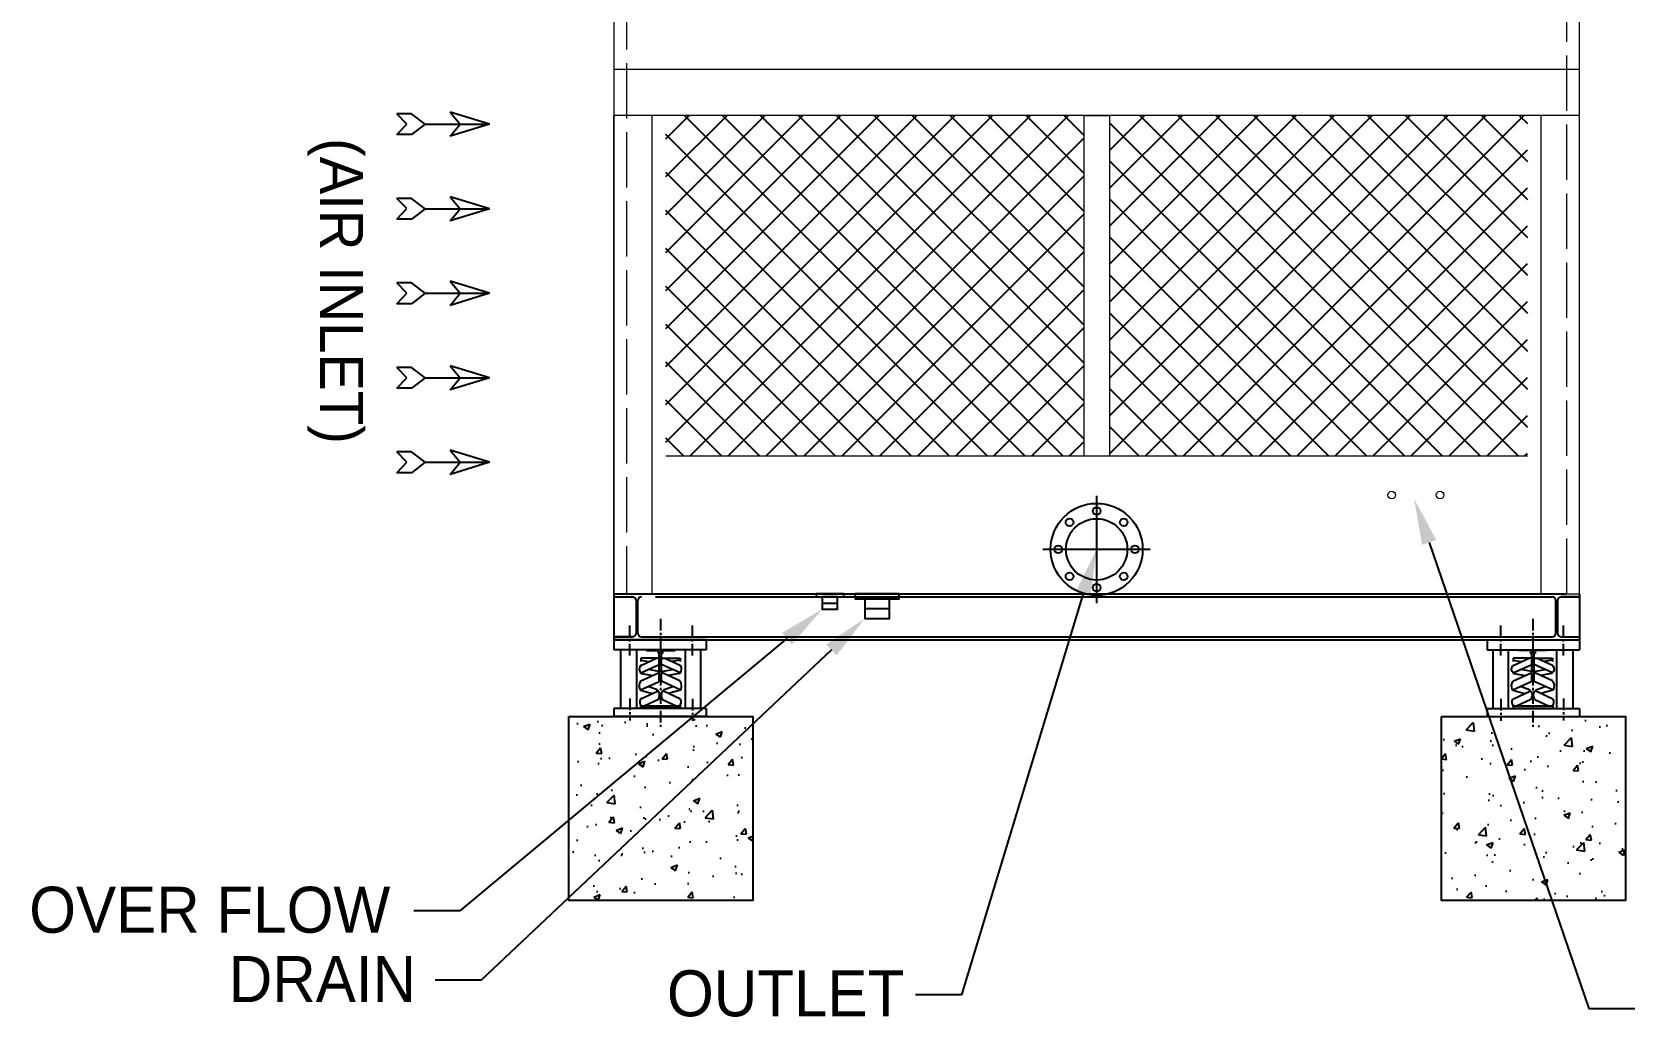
# Model space of a CAD drawing. Header units: millimetres. Extents: x 123437 to 162203, y 20795 to 41590.
# Drawn here: x 145846 to 151074, y 25291 to 28502 of the extents above; entities that cross this region are included whole.
import ezdxf
from ezdxf import colors
from ezdxf.entities.mleader import LeaderData, LeaderLine
from ezdxf.enums import TextEntityAlignment as Align
from ezdxf.math import Vec2, Vec3

# ---------------------------------------------------------------- set-up
doc = ezdxf.new("R2010")
doc.units = ezdxf.units.MM
doc.header["$LTSCALE"] = 30
doc.header["$MEASUREMENT"] = 0
doc.linetypes.add('CENTER', pattern=[2, 1.25, -0.25, 0.25, -0.25])
doc.linetypes.add('DASHED', pattern=[15, 12, -3])
doc.layers.get('0').update_dxf_attribs({"linetype": 'CONTINUOUS'})
for name, color, linetype in [('4', 2, 'CONTINUOUS'), ('center', 1, 'CENTER'), ('L1_', 7, 'CONTINUOUS'), ('냉각탑_dim', 1, 'CONTINUOUS'), ('냉각탑_text', 3, 'CONTINUOUS'), ('냉각탑_기초', 23, 'CONTINUOUS'), ('냉각탑_찬넬방진', 1, 'CONTINUOUS')]:
    doc.layers.add(name, color=color, linetype=linetype)
doc.styles.get("Standard").update_dxf_attribs({"font": ''})
doc.styles.add('돋움', font='')
doc.styles.get('Standard').set_extended_font_data('Dotum')
doc.styles.get('돋움').set_extended_font_data('Dotum')

# ---------------------------------------------------------------- blocks, each defined once
blk = doc.blocks.new('화살표 IN OUT')
at = {"layer": '냉각탑_dim'}
for p, q in [((-322.7, 43), (-383.9, 43)), ((-343.1, 0.5), (-383.9, 43)), ((-383.9, -43), (-343.1, 0.5)), ((-266.4, 0), (-322.7, 43)), ((-266.4, 0), (-322.7, -43)), ((-266.4, 0), (0, 0)), ((-163.5, 50), (-121.5, 0)), ((0, 0), (-163.5, 50)), ((-163.5, -50), (-121.5, 0)), ((0, 0), (-163.5, -50)), ((-322.7, -43), (-383.9, -43))]:
    blk.add_line(p, q, dxfattribs=at)
blk = doc.blocks.new('fsadvwefvwefv')
at = {"layer": '4', "color": 3, "linetype": 'CENTER'}
blk.add_line((147940.1, 26677.4), (147940.1, 26324.4), dxfattribs=at)
at = {"layer": 'L1_', "color": 2, "linetype": 'Continuous'}
for p, q in [((147788, 26609.2), (147788, 26576.9)), ((148089.4, 26609.2), (147788, 26609.2)), ((148089.4, 26609.2), (148089.4, 26576.9)), ((148089.4, 26576.9), (147788, 26576.9)), ((147862.9, 26576.9), (147810.1, 26576.9)), ((147810.1, 26576.9), (147810.1, 26384.7)), ((147862.9, 26576.9), (147862.9, 26384.7)), ((147894.9, 26576.9), (147894.9, 26574.6)), ((147894.9, 26574.6), (147988.3, 26574.6)), ((147932.6, 26574.6), (147932.6, 26564.7)), ((147932.6, 26564.7), (147947.7, 26564.7)), ((147936.4, 26476), (147936.4, 26564.7)), ((147943.9, 26476.3), (147943.9, 26564.7)), ((147947.7, 26574.6), (147947.7, 26564.7)), ((147988.3, 26576.9), (147988.3, 26574.6)), ((148070.8, 26576.9), (148020.9, 26576.9)), ((148020.9, 26576.9), (148020.9, 26384.1)), ((148070.8, 26576.9), (148070.8, 26384.1)), ((147876, 26549.6), (147876, 26538)), ((147936.4, 26549.6), (147876, 26549.6)), ((147876, 26542.8), (147903.1, 26538.1)), ((147876.3, 26501.1), (147936.4, 26528.9)), ((147876.5, 26525.8), (147928, 26549.6)), ((147936.3, 26506.3), (147900.9, 26512.5)), ((147934.6, 26549.6), (147936.4, 26549.6)), ((148004.6, 26501.1), (147943.9, 26529.1)), ((147943.9, 26506.2), (147979.4, 26512.4)), ((147944.5, 26549.6), (148004.9, 26549.6)), ((148004.4, 26525.8), (147952.8, 26549.6)), ((148004.9, 26542.8), (147977.8, 26538.1)), ((148004.9, 26549.6), (148004.9, 26538)), ((147810.1, 26485.7), (147810.1, 26384.7)), ((147862.9, 26485.7), (147862.9, 26384.7)), ((147875.7, 26445.7), (147934.3, 26472.7)), ((147876.8, 26475.3), (147936.4, 26502.7)), ((147879, 26499.3), (147915.4, 26493)), ((147927.8, 26447.6), (147899.7, 26456.8)), ((147943.9, 26476.2), (147936.4, 26476.2)), ((148004, 26475.3), (147943.9, 26503)), ((148005.2, 26445.7), (147946, 26473)), ((147953.1, 26447.6), (147981.2, 26456.8)), ((148001.9, 26499.3), (147965.5, 26493)), ((148020.9, 26485.7), (148020.9, 26384.7)), ((148070.8, 26485.7), (148070.8, 26384.7)), ((147875.5, 26445.5), (147914.6, 26434.6)), ((147876.9, 26417.2), (147930.7, 26442)), ((147933.9, 26414.5), (147886.9, 26392.8)), ((147947, 26414.5), (147993.9, 26392.8)), ((148004, 26417.2), (147950.1, 26442)), ((148005.4, 26445.5), (147966.3, 26434.6)), ((148089.4, 26384.7), (147788, 26384.7)), ((147788, 26384.7), (147788, 26359.2)), ((148089.4, 26359.2), (147788, 26359.2)), ((147875.4, 26396.3), (147875.4, 26384.7)), ((148003.2, 26392.8), (147875.4, 26392.8)), ((147876, 26392.8), (148004.3, 26392.8)), ((147877.7, 26392.8), (148004.9, 26392.8)), ((148004.9, 26392.8), (147879.5, 26392.8)), ((148004.9, 26395.3), (148004.9, 26384.7)), ((148089.4, 26384.7), (148089.4, 26359.2))]:
    blk.add_line(p, q, dxfattribs=at)
at = {"layer": 'L1_', "color": 1, "linetype": 'CENTER'}
for p, q in [((147840.9, 26558.3), (147840.9, 26657)), ((148045.2, 26558.3), (148045.2, 26657)), ((147840.9, 26417.8), (147840.9, 26345.8)), ((148045.2, 26416.6), (148045.2, 26344.6))]:
    blk.add_line(p, q, dxfattribs=at)
at = {"layer": 'L1_', "color": 2, "linetype": 'Continuous'}
for centre, radius, start, end in [((147889.6, 26513.6), 18.3, 142.4554, 226.9466), ((147878, 26522.5), 3.63, 114.7395, 142.4554), ((147991.3, 26513.6), 18.3, 313.0534, 37.5446), ((148002.9, 26522.5), 3.63, 37.5446, 65.2605), ((147902.6, 26458.4), 31.4, 150.8406, 199.726), ((147878.4, 26472), 3.63, 114.7395, 150.8406), ((147879.6, 26502.9), 3.63, 226.9466, 260.1342), ((147932.7, 26476), 3.63, 294.7395, 0), ((147947.6, 26476.3), 3.63, 180, 245.2605), ((148001.3, 26502.9), 3.63, 279.8658, 313.0534), ((148002.5, 26472), 3.63, 29.1594, 65.2605), ((147978.2, 26458.4), 31.4, 340.274, 29.1594), ((147894.4, 26406.2), 21.4, 154.2564, 218.822), ((147876.5, 26449), 3.63, 199.726, 254.389), ((147878.4, 26413.9), 3.63, 114.7395, 154.2564), ((147926.7, 26444.1), 3.63, 294.7395, 71.8917), ((147932.3, 26438.7), 3.63, 22.2631, 114.7395), ((147908.5, 26429), 29.3, 330.1371, 22.2631), ((147972.3, 26429), 29.3, 157.7369, 209.8629), ((147948.6, 26438.7), 3.63, 65.2605, 157.7369), ((147954.2, 26444.1), 3.63, 108.1083, 245.2605), ((147986.5, 26406.2), 21.4, 321.178, 25.7436), ((148002.5, 26413.9), 3.63, 25.7436, 65.2605), ((148004.4, 26449), 3.63, 285.611, 340.274)]:
    blk.add_arc(centre, radius, start, end, dxfattribs=at)
at = {"layer": '냉각탑_기초', "ltscale": 30}
blk.add_line((147980, 26355.5), (147980, 26355.5), dxfattribs=at)
blk = doc.blocks.new('A$C05CA400C')
at = {"layer": '냉각탑_기초', "ltscale": 30}
h = blk.add_hatch(dxfattribs=at)
h.set_pattern_fill('AR-CONC', color=256, scale=30, style=0)
h.set_pattern_definition([(50, (-16569.06, -4991.66), (215.178, -18.8256), [22.5, -247.5]), (355, (-16569.06, -4991.66), (-41.6254, 225.6576), [18, -198]), (100.4514, (-16551.13, -4993.23), (173.5528, 206.8319), [19.122, -210.3426]), (46.1842, (-16569.06, -4931.66), (320.1723, -49.6557), [33.75, -371.25]), (96.6356, (-16542.38, -4935.8), (280.399, 292.2354), [28.683, -315.514]), (351.1842, (-16569.06, -4931.66), (280.3986, 292.2356), [27, -297]), (21, (-16539.06, -4946.66), (179.0721, -120.7857), [22.5, -247.5]), (326, (-16539.06, -4946.66), (72.9946, 217.545), [18, -198]), (71.4514, (-16524.13, -4956.72), (252.0668, 96.7591), [19.122, -210.3426]), (37.5, (-16569.06, -4991.66), (3.64796, 99.86816), [0, -195.6, 0, -201, 0, -198.75]), (7.5, (-16569.06, -4991.66), (78.92086, 118.3235), [0, -114.6, 0, -191.1, 0, -75.75]), (327.5, (-16635.96, -4991.66), (160.14673, -6.76646), [0, -75, 0, -234, 0, -310.5]), (317.5, (-16665.96, -4991.66), (174.9559, 30.0315), [0, -97.5, 0, -155.4, 0, -220.5])])
h.paths.add_polyline_path([(0, 600), (600, 600), (600, 0), (0, 0)])
blk.add_lwpolyline([(0, 600), (600, 600), (600, 0), (0, 0)], close=True, dxfattribs=at)

msp = doc.modelspace()

# ---------------------------------------------------------------- hatches: boundary and pattern name
at = {"ltscale": 500}
h = msp.add_hatch(dxfattribs=at)
h.set_pattern_fill('ANSI37', color=256, scale=700)
h.set_pattern_definition([(45, (-46605.445, 19870.49), (-61.871843, 61.871843), []), (135, (-46605.445, 19870.49), (-61.871843, -61.871843), [])])
h.paths.add_polyline_path([(147913, 28230.6), (147913, 27120.6), (149276, 27120.6), (149276, 28230.6)])
h.paths.add_polyline_path([(150723, 27120.6), (150723, 28230.6), (149360, 28230.6), (149360, 27120.6)])

# ---------------------------------------------------------------- linework, layer by layer
at = {"lineweight": 18, "ltscale": 500}
for p, q in [((147743, 30650.6), (147743, 26670.6)), ((150893, 26670.6), (150893, 30650.6)), ((150893, 28380.6), (147743, 28380.6)), ((150893, 28230.6), (147743, 28230.6)), ((147743, 26670.6), (147743, 28230.6)), ((147868, 26670.6), (147868, 28230.6)), ((149276, 28230.6), (149360, 28230.6)), ((149276, 28230.6), (149276, 27120.6)), ((149360, 28230.6), (149360, 27120.6)), ((150768, 26670.6), (150768, 28230.6)), ((147913, 27120.6), (149276, 27120.6)), ((149276, 27120.6), (149360, 27120.6)), ((149360, 27120.6), (150723, 27120.6)), ((147743, 26670.6), (150893, 26670.6))]:
    msp.add_line(p, q, dxfattribs=at)
at = {"color": 5, "linetype": 'DASHED', "lineweight": 9, "ltscale": 0.5}
for p, q in [((147785, 30650.6), (147785, 26670.6)), ((150851, 26670.6), (150851, 30650.6))]:
    msp.add_line(p, q, dxfattribs=at)
at = {"color": 3}
for p, q in [((148423.4, 26640.6), (148473.4, 26640.6)), ((148562.2, 26622.6), (148642.2, 26622.6))]:
    msp.add_line(p, q, dxfattribs=at)
for points in [[(148403.4, 26670.6), (148403.4, 26660.6), (148493.4, 26660.6), (148493.4, 26670.6)], [(148423.4, 26660.6), (148423.4, 26620.6), (148473.4, 26620.6), (148473.4, 26660.6)], [(148530.2, 26670.6), (148530.2, 26654.6), (148674.2, 26654.6), (148674.2, 26670.6)], [(148562.2, 26654.6), (148562.2, 26590.6), (148642.2, 26590.6), (148642.2, 26654.6)]]:
    msp.add_lwpolyline(points, close=True, dxfattribs=at)
at = {"lineweight": 18, "ltscale": 500}
for centre in [(150280.5, 26992.6), (150438, 26992.6)]:
    msp.add_circle(centre, 12.5, dxfattribs=at)
at = {"color": 3}
for centre, radius in [((149318, 26815.6), 150), ((149318, 26940.6), 12.5), ((149229.6, 26904), 12.5), ((149318, 26815.6), 100), ((149406.4, 26904), 12.5), ((149193, 26815.6), 12.5), ((149443, 26815.6), 12.5), ((149229.6, 26727.2), 12.5), ((149406.4, 26727.2), 12.5), ((149318, 26690.6), 12.5)]:
    msp.add_circle(centre, radius, dxfattribs=at)
at = {"layer": 'center', "linetype": 'CENTER', "ltscale": 50}
for p, q in [((149318, 26990.6), (149318, 26640.6)), ((149493, 26815.6), (149143, 26815.6))]:
    msp.add_line(p, q, dxfattribs=at)
at = {"layer": '냉각탑_찬넬방진', "ltscale": 500}
for p, q in [((147743, 26670.6), (147743, 26520.6)), ((147743, 26670.6), (150848, 26670.6)), ((147743, 26660.9), (147803.9, 26660.9)), ((147743, 26660.9), (147803.9, 26660.9)), ((147878.9, 26660.9), (150803.5, 26660.9)), ((150833.5, 26660.9), (150893, 26660.9)), ((150833.5, 26660.9), (150893, 26660.9)), ((147743, 26530.4), (147803.9, 26530.4)), ((147743, 26520.6), (150893, 26520.6)), ((147833.9, 26530.4), (150803.5, 26530.4)), ((150833.5, 26530.4), (150893, 26530.4)), ((150833.5, 26530.4), (150893, 26530.4))]:
    msp.add_line(p, q, dxfattribs=at)
at = {"layer": '냉각탑_찬넬방진'}
for p, q in [((147744.4, 26660.9), (147804.4, 26660.9)), ((150893, 26660.9), (150833.5, 26660.9)), ((150893, 26670.6), (150893, 26520.6)), ((147815.9, 26648.9), (147815.9, 26542.4)), ((147821.9, 26542.4), (147821.9, 26648.9)), ((150815.5, 26542.4), (150815.5, 26648.9)), ((150821.5, 26648.9), (150821.5, 26542.4)), ((147803.9, 26530.4), (147743.9, 26530.4)), ((150833.5, 26530.4), (150893, 26530.4))]:
    msp.add_line(p, q, dxfattribs=at)
for centre, start, end in [((147803.9, 26648.9), 0, 90), ((147833.9, 26648.9), 90, 180), ((150803.5, 26648.9), 0, 90), ((150833.5, 26648.9), 90, 180), ((147803.9, 26542.4), 270, 0), ((147833.9, 26542.4), 180, 270), ((150803.5, 26542.4), 270, 0), ((150833.5, 26542.4), 180, 270)]:
    msp.add_arc(centre, 12, start, end, dxfattribs=at)

# ---------------------------------------------------------------- block references
msp.add_blockref('fsadvwefvwefv', (-45, -88.6))
at = {"xscale": -1}
msp.add_blockref('fsadvwefvwefv', (298681, -88.6), dxfattribs=at)
at = {"ltscale": 500}
for p in [(147596.6, 25670.6), (150442.3, 25670.6)]:
    msp.add_blockref('A$C05CA400C', p, dxfattribs=at)
at = {"layer": '냉각탑_dim', "xscale": 0.7875000000021828, "yscale": 0.7875000000021828, "zscale": 0.7875000000021828}
for p in [(147338, 28201.9), (147338, 27926.3), (147338, 27650.6), (147338, 27375), (147338, 27099.4)]:
    msp.add_blockref('화살표 IN OUT', p, dxfattribs=at)

# ---------------------------------------------------------------- texts
at = {"layer": '냉각탑_text', "style": '돋움'}
msp.add_text('(AIR INLET)', height=140, rotation=270, dxfattribs=at).set_placement((146855.7, 27658.2), align=Align.MIDDLE_CENTER)
for s, p in [('OVER FLOW', (145836.8, 25640.4)), ('DRAIN', (146487.8, 25414.4))]:
    msp.add_text(s, height=150, dxfattribs=at).set_placement(p, align=Align.MIDDLE_LEFT)
msp.add_text('OUTLET', height=150, dxfattribs=at).set_placement((148690.9, 25367.9), align=Align.MIDDLE_RIGHT)

# ---------------------------------------------------------------- leaders
at = {"layer": '냉각탑_dim'}
ml = msp.add_multileader_mtext('Standard', dxfattribs=at)
ml.set_content('')
ml.set_leader_properties(color=256)
ml.build(insert=Vec2(0, 0))
ml.multileader.update_dxf_attribs({"text_right_attachment_type": 6, "dogleg_length": 5, "arrow_head_size": 150, "scale": 30})
ctx = ml.context
ctx.base_point, ctx.scale, ctx.char_height, ctx.arrow_head_size, ctx.landing_gap_size, ctx.plane_origin = Vec3(151073.6, 25318.7), 30, 5.4, 150, 2.7, Vec3(150262.5, 26785.4)
ctx.right_attachment = 6
notes = []
notes.append((ctx, [(0, (1, 1, 0), (150923.6, 25318.7), (1, 0), 150, [(0, [(150353.7, 26980.1)], 0, [])])]))
ctx.mtext, ml.multileader.dxf.content_type = None, 0
ml = msp.add_multileader_mtext('Standard', dxfattribs=at)
ml.set_content('')
ml.set_leader_properties(color=256)
ml.build(insert=Vec2(0, 0))
ml.multileader.update_dxf_attribs({"text_right_attachment_type": 6, "dogleg_length": 5, "arrow_head_size": 150, "scale": 30})
ctx = ml.context
ctx.base_point, ctx.scale, ctx.char_height, ctx.arrow_head_size, ctx.landing_gap_size, ctx.plane_origin = Vec3(148727.2, 25363.2), 30, 5.4, 150, 2.7, Vec3(149407, 26827.7)
ctx.right_attachment = 6
notes.append((ctx, [(0, (1, 1, 0), (148877.2, 25363.2), (-1, 0), 150, [(0, [(149318, 26815.6)], 0, [])])]))
ctx.mtext, ml.multileader.dxf.content_type = None, 0
ml = msp.add_multileader_mtext('Standard', dxfattribs=at)
ml.set_content('')
ml.set_leader_properties(color=256)
ml.build(insert=Vec2(0, 0))
ml.multileader.update_dxf_attribs({"text_right_attachment_type": 6, "dogleg_length": 5, "arrow_head_size": 150, "scale": 30})
ctx = ml.context
ctx.base_point, ctx.scale, ctx.char_height, ctx.arrow_head_size, ctx.landing_gap_size, ctx.plane_origin = Vec3(147091, 25637.1), 30, 5.4, 150, 2.7, Vec3(147019.6, 26030.7)
ctx.right_attachment, ctx.text_align_type = 6, 2
notes.append((ctx, [(0, (1, 1, 0), (147241, 25637.1), (-1, 0), 150, [(0, [(148423.4, 26620.6)], 0, [])])]))
ctx.mtext, ml.multileader.dxf.content_type = None, 0
ml = msp.add_multileader_mtext('Standard', dxfattribs=at)
ml.set_content('')
ml.set_leader_properties(color=256)
ml.build(insert=Vec2(0, 0))
ml.multileader.update_dxf_attribs({"text_right_attachment_type": 6, "dogleg_length": 5, "arrow_head_size": 150, "scale": 30})
ctx = ml.context
ctx.base_point, ctx.scale, ctx.char_height, ctx.arrow_head_size, ctx.landing_gap_size, ctx.plane_origin = Vec3(147160.6, 25411.1), 30, 5.4, 150, 2.7, Vec3(147219.6, 26030.7)
ctx.right_attachment, ctx.text_align_type = 6, 2
notes.append((ctx, [(0, (1, 1, 0), (147310.6, 25411.1), (-1, 0), 150, [(0, [(148562.2, 26590.6)], 0, [])])]))
ctx.mtext, ml.multileader.dxf.content_type = None, 0
for ctx, leaders in notes:
    for number, flags, end, landing, length, lines in leaders:
        leader = LeaderData()
        leader.index, (leader.has_last_leader_line, leader.has_dogleg_vector, leader.attachment_direction) = number, flags
        leader.last_leader_point, leader.dogleg_vector, leader.dogleg_length = Vec3(end), Vec3(landing), length
        for number, points, colour, breaks in lines:
            line = LeaderLine()
            line.index, line.vertices, line.color, line.breaks = number, Vec3.list(points), colors.encode_raw_color(colour), breaks
            leader.lines.append(line)
        ctx.leaders.append(leader)

doc.saveas('drawing.dxf')
